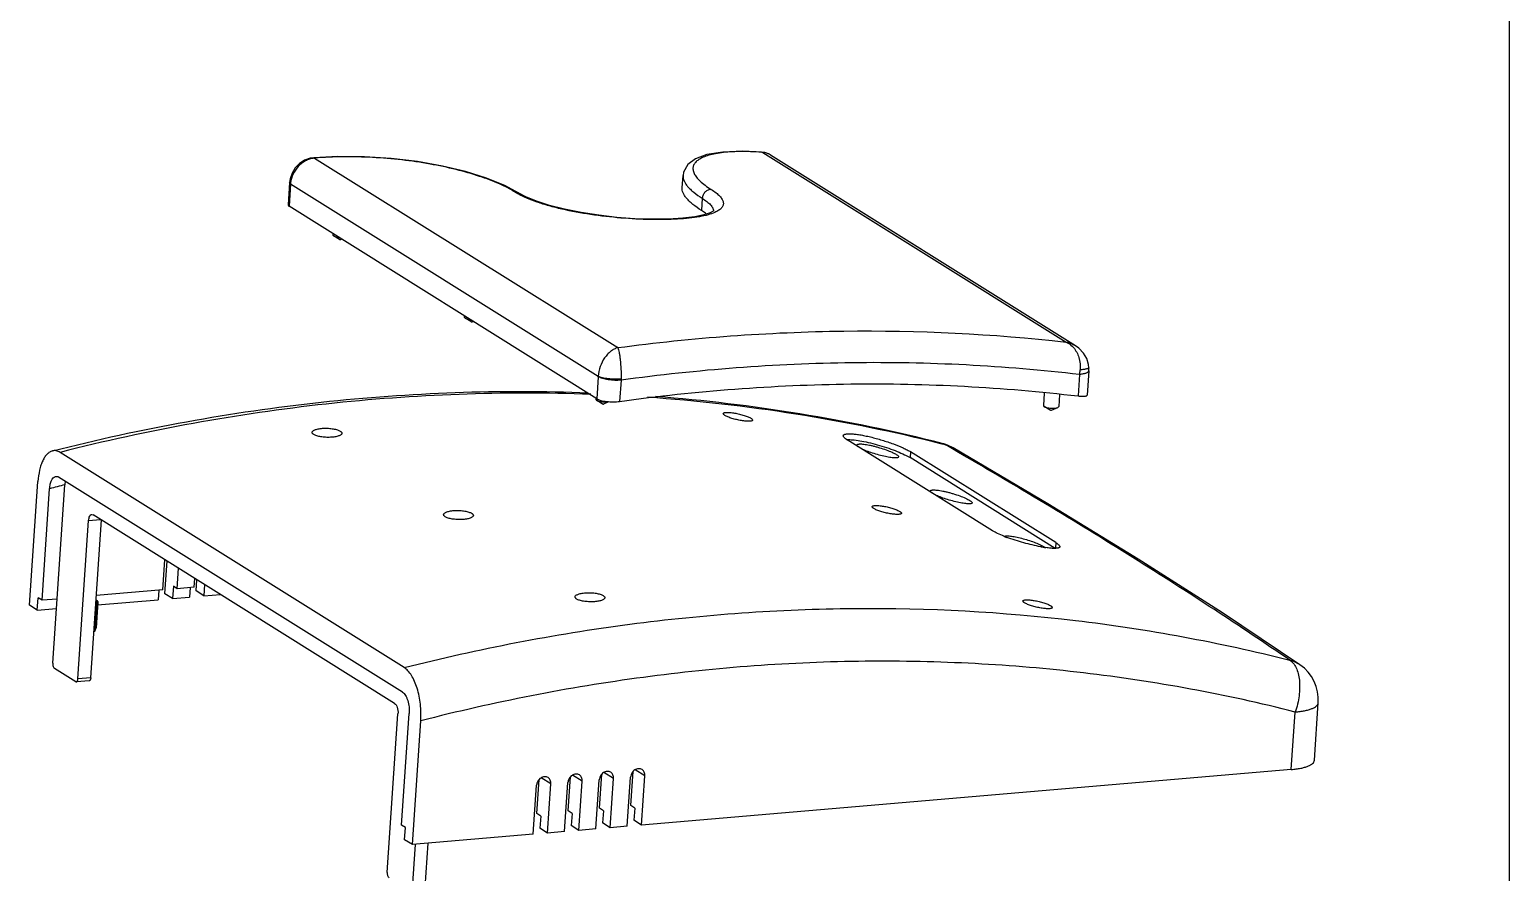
# Model space of a CAD drawing. Header units: millimetres. Extents: x 0 to 594, y 0 to 420.
# Drawn here: x 420 to 594, y 110.9 to 210 of the extents above; entities that cross this region are included whole.
import ezdxf

# ---------------------------------------------------------------- set-up
doc = ezdxf.new("R2010")
doc.units = ezdxf.units.MM
doc.header["$LTSCALE"] = 16.335
doc.layers.get('0').update_dxf_attribs({"linetype": 'CONTINUOUS'})

msp = doc.modelspace()

# ---------------------------------------------------------------- linework, layer by layer
at = {"color": 7, "linetype": 'Continuous'}
for p, q in [((594, 0), (594, 420)), ((456.225, 195.075), (453.381, 194.933)), ((453.485, 194.888), (453.381, 194.933)), ((453.381, 194.933), (453.381, 194.933)), ((506.061, 195.602), (506.061, 195.602)), ((506.445, 195.541), (506.061, 195.602)), ((506.211, 195.559), (506.061, 195.602)), ((506.211, 195.559), (541.872, 173.255)), ((507.095, 195.264), (542.962, 172.831)), ((453.485, 194.888), (489.128, 172.595)), ((450.549, 192.005), (450.371, 189.377)), ((450.658, 191.861), (450.48, 189.226)), ((450.658, 191.861), (486.843, 169.229)), ((496.713, 191.395), (496.811, 192.835)), ((496.811, 192.837), (496.81, 192.824)), ((477.51, 190.777), (477.51, 190.777)), ((499.073, 190.163), (498.976, 188.734)), ((486.665, 166.595), (450.48, 189.226)), ((455.63, 186.005), (455.621, 185.877)), ((456.398, 185.33), (455.722, 185.746)), ((456.572, 185.319), (456.663, 185.359)), ((471.091, 176.335), (471.082, 176.207)), ((471.859, 175.66), (471.184, 176.076)), ((472.033, 175.649), (472.124, 175.689)), ((486.841, 169.184), (486.665, 166.595)), ((543.443, 169.44), (543.271, 166.912)), ((544.529, 169.874), (544.336, 167.023)), ((544.537, 170.225), (544.537, 170.225)), ((489.527, 168.767), (489.358, 166.279)), ((539.3, 167.252), (539.201, 165.792)), ((541.092, 167.099), (540.995, 165.671)), ((486.552, 166.665), (486.543, 166.537)), ((487.32, 165.99), (486.645, 166.406)), ((487.494, 165.979), (488.097, 166.245)), ((539.978, 165.246), (539.302, 165.661)), ((540.152, 165.234), (540.877, 165.555)), ((464.026, 134.971), (423.554, 160.284)), ((533.228, 151.049), (516.134, 161.74)), ((523.562, 160.356), (523.515, 159.664)), ((540.655, 149.665), (523.562, 160.356)), ((527.694, 161.161), (527.285, 161.264)), ((527.295, 161.332), (527.691, 161.162)), ((527.691, 161.162), (528.575, 160.811)), ((528.575, 160.811), (528.576, 160.81)), ((540.57, 148.996), (523.515, 159.664)), ((419.966, 142.305), (420.952, 156.866)), ((463.829, 132.067), (423.357, 157.38)), ((421.427, 142.886), (422.317, 156.013)), ((422.692, 135.487), (424.114, 156.467)), ((425.648, 133.639), (426.911, 152.275)), ((426.911, 152.275), (428.312, 152.394)), ((427.158, 133.768), (428.416, 152.33)), ((427.28, 152.987), (427.43, 152.946)), ((462.9, 130.762), (427.43, 152.946)), ((540.655, 149.665), (540.61, 149)), ((435.639, 144.1), (435.881, 147.661)), ((435.866, 143.664), (436.126, 147.507)), ((437.327, 144.245), (437.49, 146.654)), ((436.872, 144.529), (436.775, 143.095)), ((437.327, 144.245), (436.872, 144.529)), ((439.326, 144.415), (439.397, 145.462)), ((439.553, 143.979), (439.643, 145.308)), ((440.552, 144.739), (440.462, 143.411)), ((420.875, 141.736), (420.972, 143.17)), ((421.427, 142.886), (420.972, 143.17)), ((423.204, 143.037), (421.427, 142.886)), ((427.879, 142.877), (427.633, 139.246)), ((427.775, 142.869), (427.879, 142.877)), ((427.779, 142.94), (427.879, 142.877)), ((435.639, 144.1), (427.813, 143.431)), ((427.879, 142.877), (427.99, 142.699)), ((427.966, 142.342), (435.088, 142.951)), ((435.163, 144.06), (435.088, 142.951)), ((436.775, 143.095), (435.866, 143.664)), ((436.775, 143.095), (438.774, 143.266)), ((439.326, 144.415), (437.327, 144.245)), ((438.849, 144.375), (438.774, 143.266)), ((440.462, 143.411), (439.553, 143.979)), ((440.462, 143.411), (442.41, 143.577)), ((420.875, 141.736), (419.966, 142.305)), ((420.875, 141.736), (423.129, 141.929)), ((427.99, 142.699), (427.783, 139.641)), ((427.529, 139.237), (427.633, 139.246)), ((427.633, 139.246), (427.783, 139.641)), ((425.388, 133.303), (422.887, 134.867)), ((569.366, 135.296), (569.366, 135.296)), ((425.388, 133.303), (425.463, 133.283)), ((426.973, 133.412), (425.463, 133.283)), ((427.158, 133.768), (425.648, 133.639)), ((571.068, 124.068), (571.527, 130.834)), ((462.027, 110.886), (463.29, 129.522)), ((463.718, 116.435), (464.608, 129.562)), ((568.353, 122.984), (568.812, 129.747)), ((464.985, 114.148), (465.972, 128.709)), ((481.278, 121.297), (480.139, 122.009)), ((483.305, 118.109), (483.577, 122.128)), ((484.964, 121.612), (483.825, 122.325)), ((486.991, 118.424), (487.264, 122.443)), ((488.651, 121.927), (487.512, 122.64)), ((488.258, 116.138), (488.651, 121.927)), ((490.257, 116.309), (490.649, 122.098)), ((490.678, 118.74), (490.95, 122.758)), ((492.337, 122.243), (491.198, 122.955)), ((568.353, 122.984), (491.945, 116.453)), ((491.945, 116.453), (492.337, 122.243)), ((479.198, 115.363), (479.59, 121.153)), ((479.618, 117.794), (479.89, 121.813)), ((480.885, 115.507), (481.278, 121.297)), ((482.884, 115.678), (483.276, 121.468)), ((484.572, 115.823), (484.964, 121.612)), ((486.571, 115.993), (486.963, 121.783)), ((487.446, 118.14), (486.991, 118.424)), ((491.132, 118.455), (490.678, 118.74)), ((491.132, 118.455), (491.035, 117.022)), ((480.073, 117.51), (479.618, 117.794)), ((480.073, 117.51), (479.976, 116.076)), ((483.76, 117.825), (483.305, 118.109)), ((483.76, 117.825), (483.663, 116.391)), ((487.446, 118.14), (487.349, 116.707)), ((488.258, 116.138), (487.349, 116.707)), ((491.945, 116.453), (491.035, 117.022)), ((464.173, 116.151), (463.718, 116.435)), ((464.076, 114.717), (464.173, 116.151)), ((479.198, 115.363), (464.985, 114.148)), ((480.885, 115.507), (479.976, 116.076)), ((482.884, 115.678), (480.885, 115.507)), ((484.572, 115.823), (483.663, 116.391)), ((486.571, 115.993), (484.572, 115.823)), ((490.257, 116.309), (488.258, 116.138)), ((464.985, 114.148), (464.076, 114.717)), ((464.983, 109.037), (465.331, 114.178)), ((466.493, 109.166), (466.842, 114.307))]:
    msp.add_line(p, q, dxfattribs=at)
for points in [[(453.381, 194.933), (452.969, 194.871), (452.308, 194.636), (451.711, 194.25), (451.212, 193.735), (450.839, 193.123), (450.612, 192.45), (450.549, 192.005)], [(477.51, 190.777), (475.847, 191.668), (473.701, 192.537), (471.241, 193.303), (468.514, 193.955), (465.581, 194.475), (462.508, 194.845), (459.366, 195.048), (456.225, 195.075)], [(506.061, 195.602), (503.853, 195.697), (501.508, 195.605), (499.623, 195.292), (498.292, 194.803), (497.38, 194.125), (496.877, 193.228), (496.81, 192.824)], [(507.096, 195.264), (507.033, 195.301), (506.445, 195.541)], [(500.423, 188.705), (500.36, 188.652), (499.996, 188.448), (499.276, 188.204), (498.2, 187.979), (496.791, 187.808), (495.101, 187.71), (493.202, 187.695), (491.162, 187.764), (489.044, 187.919), (486.913, 188.158), (484.834, 188.477), (482.878, 188.867), (481.108, 189.317), (479.58, 189.812), (478.336, 190.329), (477.51, 190.777)], [(544.537, 170.225), (544.501, 170.625), (544.299, 171.313), (543.916, 171.967), (543.355, 172.549), (542.965, 172.83)], [(544.529, 169.874), (544.532, 169.934), (544.538, 170.186), (544.537, 170.225)], [(569.366, 135.296), (560.244, 141.396), (550.321, 147.733), (539.716, 154.233), (528.574, 160.811)]]:
    msp.add_lwpolyline(points, dxfattribs=at)
for centre, radius, start, end in [((503.348, 156.596), 39.068, 85.79732, 86.02594), ((506.036, 193.548), 2.019, 72.13821, 85.03537), ((506.05, 193.596), 1.968, 62.07379, 72.07062), ((506.043, 193.585), 1.982, 57.97574, 62.06232), ((453.748, 192.167), 2.733, 95.52217, 97.39843), ((453.732, 191.652), 3.081, 173.89703, 176.11022), ((484.862, 169.318), 1.983, 356.12847, 357.4374), ((483.553, 168.991), 5.979, 357.85214, 359.1478), ((537.513, 170.503), 6.025, 349.83483, 354.98498), ((479.068, -30.995), 198.214, 75.92117, 86.07969), ((478.434, -31.664), 199.085, 75.79226, 85.63329), ((526.064, 156.48), 5.006, 70.82812, 75.74013), ((526.061, 156.473), 5.013, 59.89122, 70.82334), ((479.993, -68.437), 231.742, 103.95299, 104.41125), ((540.512, 165.454), 16.177, 248.41661, 248.8412), ((541.069, 166.901), 17.728, 248.84948, 249.59313), ((542.024, 166.033), 17.142, 259.43971, 260.44121), ((541.558, 163.229), 14.299, 260.41527, 261.70975), ((566.538, 131.172), 5, 356.10951, 55.55479)]:
    msp.add_arc(centre, radius, start, end, dxfattribs=at)
for points, knots in [([(477.06, 190.887), (476.781, 191.061), (476.176, 191.402), (474.797, 192.06), (472.779, 192.816), (470.049, 193.59), (466.997, 194.231), (463.716, 194.709), (460.309, 194.996), (456.882, 195.074), (454.605, 194.977), (453.485, 194.888)], [0, 0, 0, 0, 0.040726, 0.0859761, 0.1891916, 0.3073425, 0.4372937, 0.5754357, 0.7178956, 0.8607131, 1, 1, 1, 1]), ([(506.055, 195.57), (505.198, 195.63), (503.959, 195.676), (502.378, 195.62), (501.357, 195.527), (500.458, 195.382), (499.687, 195.188), (499.051, 194.946), (498.553, 194.66), (498.196, 194.325), (497.992, 193.936), (497.963, 193.505), (498.105, 193.06), (498.4, 192.605), (498.842, 192.137), (499.428, 191.656), (499.881, 191.352), (500.129, 191.197)], [0, 0, 0, 0, 0.2109808, 0.3040227, 0.3880076, 0.4625413, 0.5274214, 0.5827359, 0.6290444, 0.6677132, 0.7014102, 0.7342626, 0.7707459, 0.8141615, 0.8663634, 0.9282161, 1, 1, 1, 1]), ([(453.396, 194.878), (453.225, 194.856), (452.884, 194.779), (452.398, 194.573), (451.948, 194.282), (451.414, 193.795), (450.905, 193.037), (450.706, 192.333), (450.668, 191.98)], [0, 0, 0, 0, 0.1209116, 0.2440757, 0.3692309, 0.4959805, 0.7501757, 1, 1, 1, 1]), ([(450.658, 191.861), (450.641, 191.872), (450.592, 191.905), (450.546, 191.963), (450.549, 192.005)], [0, 0, 0, 0, 0.3273778, 1, 1, 1, 1]), ([(496.81, 192.824), (496.805, 192.724), (496.822, 192.513), (496.925, 192.196), (497.104, 191.871), (497.356, 191.539), (497.682, 191.199), (498.242, 190.712), (498.726, 190.38), (499.073, 190.163)], [0, 0, 0, 0, 0.0825605, 0.1724924, 0.273371, 0.387623, 0.516768, 0.6616759, 1, 1, 1, 1]), ([(477.06, 190.887), (477.139, 190.892), (477.297, 190.879), (477.445, 190.818), (477.51, 190.777)], [0, 0, 0, 0, 0.5063451, 1, 1, 1, 1]), ([(477.418, 190.675), (477.387, 190.693), (477.266, 190.761), (477.147, 190.832), (477.06, 190.887)], [0, 0, 0, 0, 0.2570901, 1, 1, 1, 1]), ([(500.566, 188.498), (500.308, 188.384), (499.709, 188.186), (498.698, 187.969), (497.497, 187.806), (496.128, 187.697), (494.615, 187.644), (492.394, 187.651), (489.483, 187.808), (485.992, 188.21), (483.165, 188.727), (481.074, 189.255), (479.693, 189.681), (478.481, 190.142), (477.748, 190.492), (477.418, 190.675)], [0, 0, 0, 0, 0.035808, 0.0796533, 0.1311282, 0.1895132, 0.2538731, 0.3231156, 0.4712952, 0.6235092, 0.7688309, 0.8356765, 0.8970921, 0.9521141, 1, 1, 1, 1]), ([(498.976, 188.734), (498.626, 188.952), (498.139, 189.287), (497.575, 189.778), (497.249, 190.12), (496.997, 190.455), (496.82, 190.781), (496.72, 191.099), (496.707, 191.309), (496.714, 191.409)], [0, 0, 0, 0, 0.3396327, 0.4848344, 0.6139859, 0.7280036, 0.8284656, 0.9178935, 1, 1, 1, 1]), ([(500.129, 191.197), (500.002, 191.202), (499.736, 191.148), (499.398, 190.916), (499.156, 190.574), (499.082, 190.3), (499.073, 190.163)], [0, 0, 0, 0, 0.2349318, 0.4859327, 0.7451437, 1, 1, 1, 1]), ([(499.073, 190.163), (499.265, 190.042), (499.535, 189.858), (499.851, 189.592), (500.039, 189.405), (500.189, 189.222), (500.33, 188.997), (500.391, 188.812), (500.398, 188.694)], [0, 0, 0, 0, 0.3343495, 0.4788953, 0.6084818, 0.7238312, 0.8262175, 1, 1, 1, 1]), ([(500.129, 191.197), (500.326, 191.073), (500.679, 190.832), (501.12, 190.447), (501.42, 190.072), (501.551, 189.75), (501.565, 189.509), (501.524, 189.28), (501.357, 188.999), (501.014, 188.718), (500.728, 188.57), (500.566, 188.498)], [0, 0, 0, 0, 0.1848276, 0.338466, 0.4625822, 0.5629742, 0.6080111, 0.6521422, 0.7459148, 0.8592719, 1, 1, 1, 1]), ([(450.371, 189.376), (450.369, 189.35), (450.387, 189.305), (450.432, 189.259), (450.462, 189.237), (450.48, 189.226)], [0, 0, 0, 0, 0.4192641, 0.6848771, 1, 1, 1, 1]), ([(499.596, 188.293), (499.551, 188.33), (499.352, 188.487), (499.142, 188.63), (498.976, 188.734)], [0, 0, 0, 0, 0.2308991, 1, 1, 1, 1]), ([(455.621, 185.877), (455.62, 185.866), (455.626, 185.834), (455.662, 185.787), (455.7, 185.76), (455.723, 185.746)], [0, 0, 0, 0, 0.1908556, 0.5364581, 1, 1, 1, 1]), ([(455.723, 185.746), (455.756, 185.725), (455.837, 185.687), (456.033, 185.622), (456.198, 185.592), (456.315, 185.577)], [0, 0, 0, 0, 0.1928153, 0.4297094, 1, 1, 1, 1]), ([(456.398, 185.33), (456.415, 185.32), (456.461, 185.31), (456.506, 185.308), (456.531, 185.31)], [0, 0, 0, 0, 0.4449729, 1, 1, 1, 1]), ([(456.531, 185.31), (456.535, 185.31), (456.549, 185.312), (456.562, 185.315), (456.571, 185.319)], [0, 0, 0, 0, 0.2916312, 1, 1, 1, 1]), ([(471.082, 176.207), (471.081, 176.196), (471.087, 176.164), (471.123, 176.117), (471.161, 176.09), (471.184, 176.076)], [0, 0, 0, 0, 0.1908556, 0.5364581, 1, 1, 1, 1]), ([(471.184, 176.076), (471.218, 176.055), (471.298, 176.017), (471.495, 175.952), (471.659, 175.922), (471.776, 175.907)], [0, 0, 0, 0, 0.1928153, 0.4297094, 1, 1, 1, 1]), ([(471.859, 175.66), (471.876, 175.65), (471.922, 175.64), (471.967, 175.638), (471.992, 175.64)], [0, 0, 0, 0, 0.4449729, 1, 1, 1, 1]), ([(471.992, 175.64), (471.996, 175.64), (472.01, 175.642), (472.024, 175.645), (472.033, 175.649)], [0, 0, 0, 0, 0.2916312, 1, 1, 1, 1]), ([(489.128, 172.595), (497.934, 173.771), (515.549, 175.083), (533.196, 174.231), (541.872, 173.255)], [0, 0, 0, 0, 0.5043623, 1, 1, 1, 1]), ([(489.128, 172.595), (488.986, 172.553), (488.7, 172.434), (488.297, 172.17), (487.921, 171.818), (487.46, 171.241), (487.028, 170.379), (486.867, 169.615), (486.843, 169.229)], [0, 0, 0, 0, 0.10336, 0.2151091, 0.3347467, 0.4618081, 0.7300237, 1, 1, 1, 1]), ([(489.128, 172.595), (489.204, 172.42), (489.289, 172.1), (489.371, 171.62), (489.456, 170.961), (489.522, 170.047), (489.536, 169.291), (489.53, 168.902)], [0, 0, 0, 0, 0.1537794, 0.2635812, 0.3918791, 0.6876551, 1, 1, 1, 1]), ([(541.872, 173.255), (542.065, 173.218), (542.445, 173.111), (542.798, 172.934), (542.964, 172.831)], [0, 0, 0, 0, 0.5018437, 1, 1, 1, 1]), ([(541.872, 173.255), (541.952, 173.221), (542.275, 173.059), (542.554, 172.817), (542.733, 172.609)], [0, 0, 0, 0, 0.2407828, 1, 1, 1, 1]), ([(542.733, 172.609), (543.025, 172.269), (543.465, 171.412), (543.557, 170.46), (543.514, 169.977)], [0, 0, 0, 0, 0.4801251, 1, 1, 1, 1]), ([(543.443, 169.44), (534.58, 170.476), (516.536, 171.385), (498.528, 170.006), (489.527, 168.767)], [0, 0, 0, 0, 0.4954901, 1, 1, 1, 1]), ([(489.527, 168.767), (489.278, 168.746), (488.768, 168.739), (488.029, 168.809), (487.451, 168.929), (487.066, 169.065), (486.908, 169.142), (486.841, 169.184)], [0, 0, 0, 0, 0.2725238, 0.5550883, 0.8085187, 0.9136497, 1, 1, 1, 1]), ([(489.53, 168.902), (489.282, 168.881), (488.772, 168.87), (488.035, 168.921), (487.457, 169.017), (487.071, 169.129), (486.911, 169.194), (486.843, 169.229)], [0, 0, 0, 0, 0.2743962, 0.5583028, 0.8115154, 0.9155824, 1, 1, 1, 1]), ([(544.529, 169.874), (544.527, 169.847), (544.508, 169.791), (544.443, 169.718), (544.347, 169.652), (544.219, 169.593), (544.061, 169.541), (543.801, 169.48), (543.59, 169.453), (543.443, 169.44)], [0, 0, 0, 0, 0.064477, 0.1402492, 0.2338999, 0.3481158, 0.4832704, 0.6384889, 1, 1, 1, 1]), ([(544.537, 170.225), (544.538, 170.212), (544.524, 170.191), (544.497, 170.17), (544.452, 170.145), (544.373, 170.115), (544.255, 170.083), (544.106, 170.052), (543.857, 170.012), (543.656, 169.99), (543.514, 169.977)], [0, 0, 0, 0, 0.036359, 0.0623493, 0.0949358, 0.1810386, 0.2953849, 0.4368274, 0.6034379, 1, 1, 1, 1]), ([(422.647, 160.457), (427.868, 161.782), (438.345, 164.065), (454.176, 166.365), (469.961, 167.512), (480.46, 167.502), (485.673, 167.301)], [0, 0, 0, 0, 0.2540587, 0.5053332, 0.7539294, 1, 1, 1, 1]), ([(485.952, 167.109), (480.794, 167.299), (470.405, 167.293), (454.781, 166.143), (439.105, 163.857), (428.727, 161.596), (423.554, 160.284)], [0, 0, 0, 0, 0.2458909, 0.4944275, 0.7457635, 1, 1, 1, 1]), ([(489.358, 166.279), (498.359, 167.523), (516.368, 168.901), (534.411, 167.966), (543.271, 166.912)], [0, 0, 0, 0, 0.5045521, 1, 1, 1, 1]), ([(486.543, 166.537), (486.543, 166.53), (486.545, 166.498), (486.566, 166.47), (486.583, 166.453)], [0, 0, 0, 0, 0.2196477, 1, 1, 1, 1]), ([(486.583, 166.453), (486.587, 166.449), (486.606, 166.431), (486.628, 166.416), (486.645, 166.406)], [0, 0, 0, 0, 0.2253128, 1, 1, 1, 1]), ([(486.645, 166.406), (486.712, 166.364), (486.886, 166.3), (487.179, 166.238), (487.51, 166.208), (487.738, 166.211), (487.849, 166.22)], [0, 0, 0, 0, 0.1920635, 0.4457245, 0.7279472, 1, 1, 1, 1]), ([(486.665, 166.595), (486.732, 166.553), (486.891, 166.477), (487.277, 166.35), (487.858, 166.25), (488.599, 166.213), (489.11, 166.245), (489.358, 166.279)], [0, 0, 0, 0, 0.0862127, 0.1908218, 0.4433643, 0.7259774, 1, 1, 1, 1]), ([(487.32, 165.99), (487.337, 165.98), (487.383, 165.97), (487.428, 165.968), (487.453, 165.97)], [0, 0, 0, 0, 0.4449729, 1, 1, 1, 1]), ([(487.453, 165.97), (487.457, 165.97), (487.471, 165.972), (487.485, 165.975), (487.494, 165.979)], [0, 0, 0, 0, 0.2916312, 1, 1, 1, 1]), ([(487.849, 166.22), (487.866, 166.222), (487.93, 166.228), (487.994, 166.237), (488.04, 166.246)], [0, 0, 0, 0, 0.2640888, 1, 1, 1, 1]), ([(539.201, 165.792), (539.2, 165.781), (539.206, 165.75), (539.242, 165.703), (539.28, 165.675), (539.302, 165.661)], [0, 0, 0, 0, 0.1908556, 0.5364581, 1, 1, 1, 1]), ([(539.302, 165.661), (539.37, 165.62), (539.544, 165.556), (539.836, 165.494), (540.167, 165.463), (540.396, 165.466), (540.507, 165.476)], [0, 0, 0, 0, 0.1920635, 0.4457245, 0.7279472, 1, 1, 1, 1]), ([(540.507, 165.476), (540.578, 165.482), (540.703, 165.499), (540.826, 165.532), (540.877, 165.555)], [0, 0, 0, 0, 0.5606425, 1, 1, 1, 1]), ([(540.877, 165.555), (540.894, 165.562), (540.943, 165.586), (540.993, 165.633), (540.995, 165.671)], [0, 0, 0, 0, 0.3300026, 1, 1, 1, 1]), ([(543.271, 166.912), (543.347, 166.903), (543.49, 166.888), (543.695, 166.875), (543.876, 166.873), (544.03, 166.88), (544.155, 166.898), (544.249, 166.926), (544.314, 166.964), (544.334, 167.004), (544.335, 167.022)], [0, 0, 0, 0, 0.203397, 0.3881207, 0.5509228, 0.6895443, 0.8023815, 0.8889621, 0.9516728, 1, 1, 1, 1]), ([(501.741, 164.622), (501.712, 164.641), (501.659, 164.677), (501.586, 164.741), (501.545, 164.802), (501.547, 164.839)], [0, 0, 0, 0, 0.35079, 0.6314128, 1, 1, 1, 1]), ([(501.547, 164.839), (501.548, 164.849), (501.554, 164.869), (501.576, 164.896), (501.609, 164.919), (501.673, 164.947), (501.781, 164.971), (502.016, 164.991), (502.386, 164.973), (502.891, 164.905), (503.438, 164.791), (503.969, 164.643), (504.375, 164.499), (504.646, 164.377), (504.76, 164.315), (504.809, 164.284)], [0, 0, 0, 0, 0.0087667, 0.0183493, 0.0297823, 0.0436299, 0.0794367, 0.1263251, 0.2498636, 0.4034648, 0.5722169, 0.7391887, 0.886951, 0.9486777, 1, 1, 1, 1]), ([(505.003, 164.07), (505.003, 164.061), (504.997, 164.04), (504.975, 164.014), (504.942, 163.992), (504.878, 163.966), (504.77, 163.944), (504.611, 163.932), (504.417, 163.933), (504.192, 163.947), (503.943, 163.975), (503.579, 164.03), (503.114, 164.124), (502.582, 164.267), (502.176, 164.408), (501.904, 164.53), (501.791, 164.591), (501.741, 164.622)], [0, 0, 0, 0, 0.0085297, 0.0178952, 0.0291544, 0.0428706, 0.0785143, 0.1253289, 0.1825576, 0.2489681, 0.3229865, 0.4028216, 0.5718712, 0.7390595, 0.8868896, 0.9486322, 1, 1, 1, 1]), ([(504.809, 164.284), (504.839, 164.266), (504.891, 164.23), (504.964, 164.167), (505.006, 164.106), (505.003, 164.07)], [0, 0, 0, 0, 0.3530324, 0.6345724, 1, 1, 1, 1]), ([(539.978, 165.246), (539.995, 165.236), (540.041, 165.226), (540.086, 165.223), (540.111, 165.226)], [0, 0, 0, 0, 0.4449729, 1, 1, 1, 1]), ([(540.111, 165.226), (540.115, 165.226), (540.129, 165.228), (540.142, 165.23), (540.151, 165.234)], [0, 0, 0, 0, 0.2916312, 1, 1, 1, 1]), ([(453.384, 162.376), (453.354, 162.395), (453.301, 162.433), (453.237, 162.498), (453.199, 162.566), (453.192, 162.615), (453.193, 162.637)], [0, 0, 0, 0, 0.3143347, 0.5786791, 0.8011877, 1, 1, 1, 1]), ([(453.193, 162.637), (453.195, 162.668), (453.221, 162.736), (453.305, 162.82), (453.43, 162.897), (453.595, 162.964), (453.795, 163.022), (454.116, 163.085), (454.565, 163.127), (455.123, 163.12), (455.662, 163.061), (456.071, 162.969), (456.342, 162.869), (456.454, 162.812), (456.503, 162.782)], [0, 0, 0, 0, 0.0265035, 0.059016, 0.1002259, 0.1508241, 0.2103638, 0.2778221, 0.4303809, 0.5943282, 0.7536495, 0.8929027, 0.9510736, 1, 1, 1, 1]), ([(456.694, 162.523), (456.692, 162.493), (456.666, 162.426), (456.582, 162.344), (456.457, 162.27), (456.293, 162.204), (456.093, 162.147), (455.771, 162.084), (455.323, 162.043), (454.765, 162.046), (454.226, 162.102), (453.816, 162.191), (453.545, 162.29), (453.433, 162.346), (453.384, 162.376)], [0, 0, 0, 0, 0.026086, 0.0582518, 0.0992432, 0.1497476, 0.2092971, 0.2768425, 0.4297033, 0.5939589, 0.7534833, 0.8928226, 0.9510222, 1, 1, 1, 1]), ([(456.503, 162.782), (456.533, 162.763), (456.586, 162.725), (456.649, 162.661), (456.688, 162.593), (456.695, 162.545), (456.694, 162.523)], [0, 0, 0, 0, 0.316061, 0.5810786, 0.8029889, 1, 1, 1, 1]), ([(516.134, 161.74), (516.062, 161.785), (515.936, 161.869), (515.782, 162), (515.685, 162.118), (515.658, 162.203), (515.66, 162.238)], [0, 0, 0, 0, 0.3589739, 0.6419681, 0.8506024, 1, 1, 1, 1]), ([(515.66, 162.238), (515.662, 162.259), (515.676, 162.304), (515.73, 162.357), (515.81, 162.399), (515.916, 162.431), (516.047, 162.454), (516.273, 162.474), (516.613, 162.469), (517.082, 162.428), (517.623, 162.351), (518.224, 162.239), (518.868, 162.094), (519.539, 161.922), (520.442, 161.661), (521.51, 161.303), (522.496, 160.908), (523.16, 160.588), (523.439, 160.433), (523.562, 160.356)], [0, 0, 0, 0, 0.007583, 0.0160542, 0.0265688, 0.0397078, 0.055699, 0.0745876, 0.120858, 0.1776787, 0.2437492, 0.3174915, 0.3971545, 0.4808421, 0.5665175, 0.7351924, 0.8853336, 0.9480616, 1, 1, 1, 1]), ([(422.647, 160.457), (422.535, 160.428), (422.307, 160.327), (422.004, 160.074), (421.731, 159.725), (421.493, 159.288), (421.291, 158.771), (421.07, 157.964), (420.983, 157.314), (420.952, 156.866)], [0, 0, 0, 0, 0.0833915, 0.1757716, 0.2806298, 0.3994402, 0.5321586, 0.6777538, 1, 1, 1, 1]), ([(423.554, 160.284), (423.415, 160.371), (423.188, 160.47), (422.871, 160.496), (422.72, 160.475), (422.647, 160.457)], [0, 0, 0, 0, 0.5204878, 0.7614812, 1, 1, 1, 1]), ([(516.078, 161.773), (516.092, 161.774), (516.151, 161.778), (516.21, 161.781), (516.255, 161.782)], [0, 0, 0, 0, 0.2364756, 1, 1, 1, 1]), ([(516.255, 161.782), (516.362, 161.784), (516.594, 161.778), (517.123, 161.732), (517.883, 161.613), (518.878, 161.396), (519.937, 161.109), (520.993, 160.773), (521.975, 160.411), (522.711, 160.094), (523.208, 159.844), (523.42, 159.723), (523.515, 159.664)], [0, 0, 0, 0, 0.0421085, 0.0914336, 0.2087474, 0.3449793, 0.4919543, 0.6406064, 0.781238, 0.9039932, 0.9558494, 1, 1, 1, 1]), ([(517.253, 161.135), (517.253, 161.147), (517.26, 161.173), (517.29, 161.205), (517.335, 161.229), (517.396, 161.248), (517.472, 161.261), (517.603, 161.272), (517.801, 161.269), (518.075, 161.245), (518.392, 161.2), (518.745, 161.134), (519.124, 161.05), (519.519, 160.949), (520.052, 160.796), (520.683, 160.588), (521.265, 160.357), (521.657, 160.169), (521.822, 160.078), (521.894, 160.033)], [0, 0, 0, 0, 0.0074647, 0.0156671, 0.0258652, 0.0386805, 0.0543745, 0.0730087, 0.118856, 0.1754087, 0.2413471, 0.3151041, 0.3948956, 0.4787997, 0.5647761, 0.7341394, 0.8848972, 0.9478771, 1, 1, 1, 1]), ([(517.409, 160.933), (517.366, 160.966), (517.3, 161.02), (517.253, 161.102), (517.253, 161.135)], [0, 0, 0, 0, 0.6189543, 1, 1, 1, 1]), ([(522.173, 159.743), (522.166, 159.688), (522.062, 159.651), (521.96, 159.636), (521.837, 159.628), (521.654, 159.632), (521.4, 159.654), (521.107, 159.695), (520.78, 159.754), (520.297, 159.855), (519.67, 160.014), (518.934, 160.239), (518.269, 160.482), (517.863, 160.664), (517.688, 160.758)], [0, 0, 0, 0, 0.0356857, 0.0510459, 0.0691896, 0.1135981, 0.1681913, 0.2318235, 0.3031497, 0.3806104, 0.5470985, 0.7164779, 0.8726367, 1, 1, 1, 1]), ([(568.165, 135.849), (565.234, 137.863), (559.128, 141.943), (549.555, 148.059), (539.288, 154.356), (532.181, 158.556), (528.515, 160.685)], [0, 0, 0, 0, 0.2279604, 0.4707637, 0.7282464, 1, 1, 1, 1]), ([(521.894, 160.033), (521.937, 160.006), (522.012, 159.956), (522.103, 159.879), (522.16, 159.812), (522.175, 159.763), (522.173, 159.743)], [0, 0, 0, 0, 0.3664842, 0.6520062, 0.8577152, 1, 1, 1, 1]), ([(422.317, 156.013), (422.329, 156.192), (422.363, 156.451), (422.453, 156.775), (422.584, 157.116), (422.785, 157.396), (422.994, 157.449)], [0, 0, 0, 0, 0.3259603, 0.4732362, 0.6075069, 1, 1, 1, 1]), ([(422.994, 157.449), (423.052, 157.464), (423.183, 157.467), (423.302, 157.415), (423.357, 157.38)], [0, 0, 0, 0, 0.4779974, 1, 1, 1, 1]), ([(424.164, 156.876), (424.158, 156.843), (424.135, 156.707), (424.121, 156.571), (424.114, 156.467)], [0, 0, 0, 0, 0.2427212, 1, 1, 1, 1]), ([(525.893, 155.731), (525.893, 155.743), (525.9, 155.769), (525.93, 155.801), (525.975, 155.825), (526.036, 155.844), (526.112, 155.857), (526.243, 155.868), (526.441, 155.866), (526.715, 155.841), (527.033, 155.796), (527.385, 155.73), (527.764, 155.646), (528.159, 155.545), (528.693, 155.393), (529.323, 155.184), (529.905, 154.953), (530.297, 154.765), (530.462, 154.674), (530.534, 154.629)], [0, 0, 0, 0, 0.0074647, 0.0156671, 0.0258652, 0.0386805, 0.0543745, 0.0730087, 0.118856, 0.1754087, 0.2413471, 0.3151041, 0.3948956, 0.4787997, 0.5647761, 0.7341394, 0.8848972, 0.9478771, 1, 1, 1, 1]), ([(526.049, 155.529), (526.006, 155.562), (525.94, 155.616), (525.893, 155.698), (525.893, 155.731)], [0, 0, 0, 0, 0.6189543, 1, 1, 1, 1]), ([(530.813, 154.34), (530.806, 154.284), (530.702, 154.247), (530.6, 154.233), (530.477, 154.224), (530.294, 154.228), (530.04, 154.251), (529.747, 154.292), (529.42, 154.35), (528.937, 154.451), (528.31, 154.61), (527.574, 154.835), (526.909, 155.079), (526.503, 155.26), (526.328, 155.355)], [0, 0, 0, 0, 0.0356857, 0.0510459, 0.0691896, 0.1135981, 0.1681913, 0.2318235, 0.3031497, 0.3806104, 0.5470985, 0.7164779, 0.8726367, 1, 1, 1, 1]), ([(468.655, 152.967), (468.657, 152.998), (468.682, 153.066), (468.767, 153.15), (468.891, 153.227), (469.056, 153.294), (469.256, 153.352), (469.577, 153.415), (470.026, 153.456), (470.584, 153.45), (471.123, 153.391), (471.532, 153.299), (471.803, 153.199), (471.915, 153.142), (471.964, 153.112)], [0, 0, 0, 0, 0.0265035, 0.059016, 0.1002259, 0.1508241, 0.2103638, 0.2778221, 0.4303809, 0.5943282, 0.7536495, 0.8929027, 0.9510736, 1, 1, 1, 1]), ([(519.249, 153.672), (519.219, 153.691), (519.167, 153.727), (519.093, 153.791), (519.052, 153.852), (519.055, 153.889)], [0, 0, 0, 0, 0.35079, 0.6314128, 1, 1, 1, 1]), ([(519.055, 153.889), (519.056, 153.899), (519.061, 153.92), (519.083, 153.946), (519.116, 153.969), (519.18, 153.998), (519.289, 154.021), (519.523, 154.041), (519.894, 154.023), (520.398, 153.955), (520.945, 153.841), (521.477, 153.693), (521.882, 153.549), (522.154, 153.427), (522.267, 153.365), (522.317, 153.334)], [0, 0, 0, 0, 0.0087667, 0.0183493, 0.0297823, 0.0436299, 0.0794367, 0.1263251, 0.2498636, 0.4034648, 0.5722169, 0.7391887, 0.886951, 0.9486777, 1, 1, 1, 1]), ([(522.511, 153.12), (522.51, 153.111), (522.504, 153.09), (522.483, 153.064), (522.45, 153.043), (522.386, 153.016), (522.278, 152.994), (522.119, 152.982), (521.925, 152.983), (521.7, 152.998), (521.451, 153.025), (521.087, 153.08), (520.622, 153.174), (520.089, 153.318), (519.683, 153.459), (519.412, 153.58), (519.298, 153.641), (519.249, 153.672)], [0, 0, 0, 0, 0.0085297, 0.0178952, 0.0291544, 0.0428706, 0.0785143, 0.1253289, 0.1825576, 0.2489681, 0.3229865, 0.4028216, 0.5718712, 0.7390595, 0.8868896, 0.9486322, 1, 1, 1, 1]), ([(522.317, 153.334), (522.346, 153.316), (522.399, 153.28), (522.472, 153.217), (522.513, 153.156), (522.511, 153.12)], [0, 0, 0, 0, 0.3530324, 0.6345724, 1, 1, 1, 1]), ([(530.534, 154.629), (530.577, 154.602), (530.652, 154.552), (530.743, 154.475), (530.8, 154.408), (530.815, 154.359), (530.813, 154.34)], [0, 0, 0, 0, 0.3664842, 0.6520062, 0.8577152, 1, 1, 1, 1]), ([(426.911, 152.275), (426.917, 152.368), (426.941, 152.541), (427.007, 152.739), (427.082, 152.861), (427.141, 152.928), (427.208, 152.971), (427.257, 152.985), (427.28, 152.987)], [0, 0, 0, 0, 0.3287141, 0.6074803, 0.7245334, 0.826882, 0.9169792, 1, 1, 1, 1]), ([(468.845, 152.706), (468.815, 152.725), (468.762, 152.763), (468.699, 152.828), (468.66, 152.896), (468.653, 152.945), (468.655, 152.967)], [0, 0, 0, 0, 0.3143347, 0.5786791, 0.8011877, 1, 1, 1, 1]), ([(472.155, 152.853), (472.153, 152.823), (472.127, 152.756), (472.043, 152.674), (471.918, 152.6), (471.754, 152.534), (471.554, 152.477), (471.232, 152.414), (470.784, 152.372), (470.226, 152.376), (469.687, 152.432), (469.278, 152.521), (469.006, 152.62), (468.894, 152.676), (468.845, 152.706)], [0, 0, 0, 0, 0.026086, 0.0582518, 0.0992432, 0.1497476, 0.2092971, 0.2768425, 0.4297033, 0.5939589, 0.7534833, 0.8928226, 0.9510222, 1, 1, 1, 1]), ([(471.964, 153.112), (471.994, 153.093), (472.047, 153.055), (472.111, 152.991), (472.149, 152.923), (472.156, 152.875), (472.155, 152.853)], [0, 0, 0, 0, 0.316061, 0.5810786, 0.8029889, 1, 1, 1, 1]), ([(534.561, 150.411), (534.305, 150.513), (533.851, 150.706), (533.412, 150.933), (533.228, 151.049)], [0, 0, 0, 0, 0.5581362, 1, 1, 1, 1]), ([(534.583, 150.403), (534.615, 150.423), (534.703, 150.449), (534.862, 150.464), (535.07, 150.462), (535.43, 150.432), (535.958, 150.345), (536.65, 150.185), (537.377, 149.977), (538.074, 149.738), (538.602, 149.523), (538.958, 149.35), (539.108, 149.266), (539.174, 149.225)], [0, 0, 0, 0, 0.0231503, 0.0563871, 0.0997054, 0.152417, 0.281594, 0.4334222, 0.595349, 0.7533751, 0.8927911, 0.9511976, 1, 1, 1, 1]), ([(538.883, 149.182), (538.212, 149.307), (536.866, 149.628), (535.544, 150.042), (534.888, 150.286)], [0, 0, 0, 0, 0.4932399, 1, 1, 1, 1]), ([(539.174, 149.225), (539.19, 149.215), (539.246, 149.179), (539.301, 149.14), (539.337, 149.109)], [0, 0, 0, 0, 0.2793636, 1, 1, 1, 1]), ([(540.496, 148.989), (540.345, 148.99), (540.011, 149.011), (539.679, 149.053), (539.497, 149.079)], [0, 0, 0, 0, 0.4499284, 1, 1, 1, 1]), ([(540.949, 149.032), (540.886, 149.015), (540.734, 148.993), (540.582, 148.989), (540.496, 148.989)], [0, 0, 0, 0, 0.4321517, 1, 1, 1, 1]), ([(540.655, 149.665), (540.727, 149.62), (540.853, 149.536), (541.006, 149.408), (541.103, 149.297), (541.133, 149.216), (541.13, 149.183)], [0, 0, 0, 0, 0.3649975, 0.6504583, 0.85724, 1, 1, 1, 1]), ([(541.13, 149.183), (541.129, 149.166), (541.119, 149.132), (541.08, 149.089), (541.021, 149.056), (540.975, 149.04), (540.949, 149.032)], [0, 0, 0, 0, 0.1977934, 0.4136029, 0.6758688, 1, 1, 1, 1]), ([(484.307, 143.036), (484.277, 143.055), (484.223, 143.093), (484.16, 143.158), (484.121, 143.226), (484.114, 143.275), (484.116, 143.297)], [0, 0, 0, 0, 0.3143347, 0.5786791, 0.8011877, 1, 1, 1, 1]), ([(484.116, 143.297), (484.118, 143.328), (484.144, 143.396), (484.228, 143.48), (484.353, 143.556), (484.517, 143.624), (484.717, 143.682), (485.038, 143.745), (485.487, 143.786), (486.045, 143.78), (486.584, 143.721), (486.993, 143.628), (487.264, 143.529), (487.377, 143.472), (487.425, 143.442)], [0, 0, 0, 0, 0.0265035, 0.059016, 0.1002259, 0.1508241, 0.2103638, 0.2778221, 0.4303809, 0.5943282, 0.7536495, 0.8929027, 0.9510736, 1, 1, 1, 1]), ([(487.616, 143.183), (487.614, 143.153), (487.588, 143.086), (487.504, 143.004), (487.379, 142.929), (487.215, 142.864), (487.015, 142.807), (486.694, 142.744), (486.245, 142.702), (485.687, 142.706), (485.148, 142.762), (484.739, 142.851), (484.468, 142.95), (484.355, 143.006), (484.307, 143.036)], [0, 0, 0, 0, 0.026086, 0.0582518, 0.0992432, 0.1497476, 0.2092971, 0.2768425, 0.4297033, 0.5939589, 0.7534833, 0.8928226, 0.9510222, 1, 1, 1, 1]), ([(487.425, 143.442), (487.455, 143.423), (487.508, 143.385), (487.572, 143.321), (487.611, 143.253), (487.618, 143.205), (487.616, 143.183)], [0, 0, 0, 0, 0.316061, 0.5810786, 0.8029889, 1, 1, 1, 1]), ([(536.984, 142.58), (536.954, 142.599), (536.902, 142.635), (536.828, 142.699), (536.787, 142.76), (536.79, 142.797)], [0, 0, 0, 0, 0.35079, 0.6314128, 1, 1, 1, 1]), ([(536.79, 142.797), (536.791, 142.807), (536.796, 142.827), (536.818, 142.854), (536.851, 142.877), (536.915, 142.905), (537.024, 142.929), (537.258, 142.949), (537.629, 142.931), (538.133, 142.863), (538.68, 142.749), (539.212, 142.601), (539.617, 142.457), (539.889, 142.335), (540.002, 142.273), (540.052, 142.242)], [0, 0, 0, 0, 0.0087667, 0.0183493, 0.0297823, 0.0436299, 0.0794367, 0.1263251, 0.2498636, 0.4034648, 0.5722169, 0.7391887, 0.886951, 0.9486777, 1, 1, 1, 1]), ([(464.026, 134.971), (472.751, 137.184), (490.303, 140.583), (516.806, 142.474), (542.888, 141.083), (559.882, 137.952), (568.165, 135.849)], [0, 0, 0, 0, 0.2567766, 0.508687, 0.7561886, 1, 1, 1, 1]), ([(540.246, 142.028), (540.245, 142.019), (540.239, 141.998), (540.218, 141.972), (540.185, 141.95), (540.121, 141.924), (540.013, 141.902), (539.854, 141.89), (539.66, 141.891), (539.435, 141.905), (539.185, 141.933), (538.822, 141.988), (538.357, 142.082), (537.824, 142.226), (537.418, 142.366), (537.147, 142.488), (537.033, 142.549), (536.984, 142.58)], [0, 0, 0, 0, 0.0085297, 0.0178952, 0.0291544, 0.0428706, 0.0785143, 0.1253289, 0.1825576, 0.2489681, 0.3229865, 0.4028216, 0.5718712, 0.7390595, 0.8868896, 0.9486322, 1, 1, 1, 1]), ([(540.052, 142.242), (540.081, 142.224), (540.134, 142.188), (540.207, 142.125), (540.248, 142.064), (540.246, 142.028)], [0, 0, 0, 0, 0.3530324, 0.6345724, 1, 1, 1, 1]), ([(568.812, 129.747), (564.734, 130.783), (556.479, 132.592), (543.901, 134.488), (531.129, 135.573), (513.829, 135.939), (491.912, 134.329), (474.584, 130.922), (465.972, 128.709)], [0, 0, 0, 0, 0.1215021, 0.2438272, 0.3670839, 0.4913715, 0.7432342, 1, 1, 1, 1]), ([(569.366, 135.296), (569.275, 135.358), (568.9, 135.593), (568.484, 135.763), (568.163, 135.849)], [0, 0, 0, 0, 0.2495834, 1, 1, 1, 1]), ([(568.163, 135.849), (568.319, 135.751), (568.614, 135.479), (568.944, 134.931), (569.18, 134.247), (569.316, 133.45), (569.349, 132.569), (569.251, 131.311), (569.025, 130.364), (568.812, 129.75)], [0, 0, 0, 0, 0.0850776, 0.1819963, 0.292964, 0.4177241, 0.5542826, 0.699504, 1, 1, 1, 1]), ([(422.692, 135.487), (422.683, 135.36), (422.704, 135.174), (422.789, 134.967), (422.852, 134.889), (422.887, 134.867)], [0, 0, 0, 0, 0.5701911, 0.8148404, 1, 1, 1, 1]), ([(465.972, 128.709), (466.016, 129.358), (465.989, 130.34), (465.791, 131.614), (465.564, 132.518), (465.267, 133.334), (464.91, 134.032), (464.508, 134.586), (464.189, 134.869), (464.026, 134.971)], [0, 0, 0, 0, 0.2872798, 0.4312513, 0.5696501, 0.6984698, 0.8143388, 0.9149919, 1, 1, 1, 1]), ([(425.463, 133.283), (425.488, 133.285), (425.541, 133.312), (425.595, 133.393), (425.633, 133.506), (425.645, 133.592), (425.648, 133.639)], [0, 0, 0, 0, 0.1717091, 0.3907561, 0.6706089, 1, 1, 1, 1]), ([(427.158, 133.768), (427.155, 133.721), (427.143, 133.635), (427.105, 133.522), (427.051, 133.441), (426.998, 133.414), (426.974, 133.412)], [0, 0, 0, 0, 0.3293911, 0.6092439, 0.8282909, 1, 1, 1, 1]), ([(462.9, 130.762), (462.97, 130.718), (463.096, 130.563), (463.219, 130.268), (463.292, 129.908), (463.299, 129.651), (463.29, 129.522)], [0, 0, 0, 0, 0.1847526, 0.4288232, 0.7114703, 1, 1, 1, 1]), ([(463.829, 132.067), (463.895, 132.027), (464.022, 131.913), (464.183, 131.692), (464.326, 131.412), (464.489, 130.963), (464.611, 130.34), (464.625, 129.822), (464.608, 129.562)], [0, 0, 0, 0, 0.0850416, 0.1857322, 0.3016391, 0.4305087, 0.7126499, 1, 1, 1, 1]), ([(568.812, 129.75), (569.004, 129.767), (569.372, 129.807), (569.895, 129.893), (570.357, 130.002), (570.751, 130.132), (571.071, 130.279), (571.313, 130.444), (571.475, 130.626), (571.522, 130.767), (571.527, 130.833)], [0, 0, 0, 0, 0.1883991, 0.361579, 0.516609, 0.6517389, 0.766018, 0.8597374, 0.9355129, 1, 1, 1, 1]), ([(568.353, 122.984), (568.546, 123.001), (568.914, 123.041), (569.437, 123.127), (569.899, 123.236), (570.293, 123.366), (570.613, 123.513), (570.855, 123.678), (571.017, 123.86), (571.064, 124.002), (571.068, 124.068)], [0, 0, 0, 0, 0.1884555, 0.3616744, 0.5167234, 0.6518507, 0.7661065, 0.8597862, 0.9355222, 1, 1, 1, 1]), ([(480.937, 122.031), (480.877, 122.069), (480.74, 122.126), (480.438, 122.153), (480.13, 122.041), (479.883, 121.832), (479.682, 121.566), (479.601, 121.318), (479.59, 121.153)], [0, 0, 0, 0, 0.1130497, 0.2291005, 0.4745395, 0.6054903, 0.738713, 1, 1, 1, 1]), ([(481.278, 121.297), (481.287, 121.442), (481.253, 121.665), (481.099, 121.905), (480.994, 121.995), (480.937, 122.031)], [0, 0, 0, 0, 0.5160187, 0.7608026, 1, 1, 1, 1]), ([(484.624, 122.346), (484.563, 122.384), (484.427, 122.441), (484.125, 122.468), (483.816, 122.356), (483.569, 122.147), (483.368, 121.881), (483.287, 121.633), (483.276, 121.468)], [0, 0, 0, 0, 0.1130497, 0.2291005, 0.4745395, 0.6054903, 0.738713, 1, 1, 1, 1]), ([(484.964, 121.612), (484.974, 121.757), (484.939, 121.981), (484.786, 122.22), (484.681, 122.31), (484.624, 122.346)], [0, 0, 0, 0, 0.5160187, 0.7608026, 1, 1, 1, 1]), ([(488.31, 122.661), (488.25, 122.699), (488.114, 122.756), (487.811, 122.783), (487.503, 122.671), (487.256, 122.462), (487.055, 122.196), (486.974, 121.948), (486.963, 121.783)], [0, 0, 0, 0, 0.1130497, 0.2291005, 0.4745395, 0.6054903, 0.738713, 1, 1, 1, 1]), ([(488.651, 121.927), (488.66, 122.072), (488.626, 122.296), (488.472, 122.535), (488.367, 122.625), (488.31, 122.661)], [0, 0, 0, 0, 0.5160187, 0.7608026, 1, 1, 1, 1]), ([(491.996, 122.976), (491.936, 123.014), (491.8, 123.071), (491.498, 123.098), (491.189, 122.986), (490.942, 122.777), (490.741, 122.511), (490.66, 122.263), (490.649, 122.098)], [0, 0, 0, 0, 0.1130497, 0.2291005, 0.4745395, 0.6054903, 0.738713, 1, 1, 1, 1]), ([(492.337, 122.243), (492.347, 122.387), (492.312, 122.611), (492.159, 122.85), (492.054, 122.94), (491.996, 122.976)], [0, 0, 0, 0, 0.5160187, 0.7608026, 1, 1, 1, 1]), ([(462.027, 110.886), (462.019, 110.759), (462.039, 110.572), (462.124, 110.365), (462.187, 110.288), (462.222, 110.266)], [0, 0, 0, 0, 0.5701911, 0.8148404, 1, 1, 1, 1])]:
    msp.add_open_spline(points, degree=3, knots=knots, dxfattribs=at)
msp.add_open_spline([(528.515, 160.685), (528.241, 160.844), (527.968, 161.002), (527.694, 161.161)], degree=3, dxfattribs=at)

doc.saveas('drawing.dxf')
